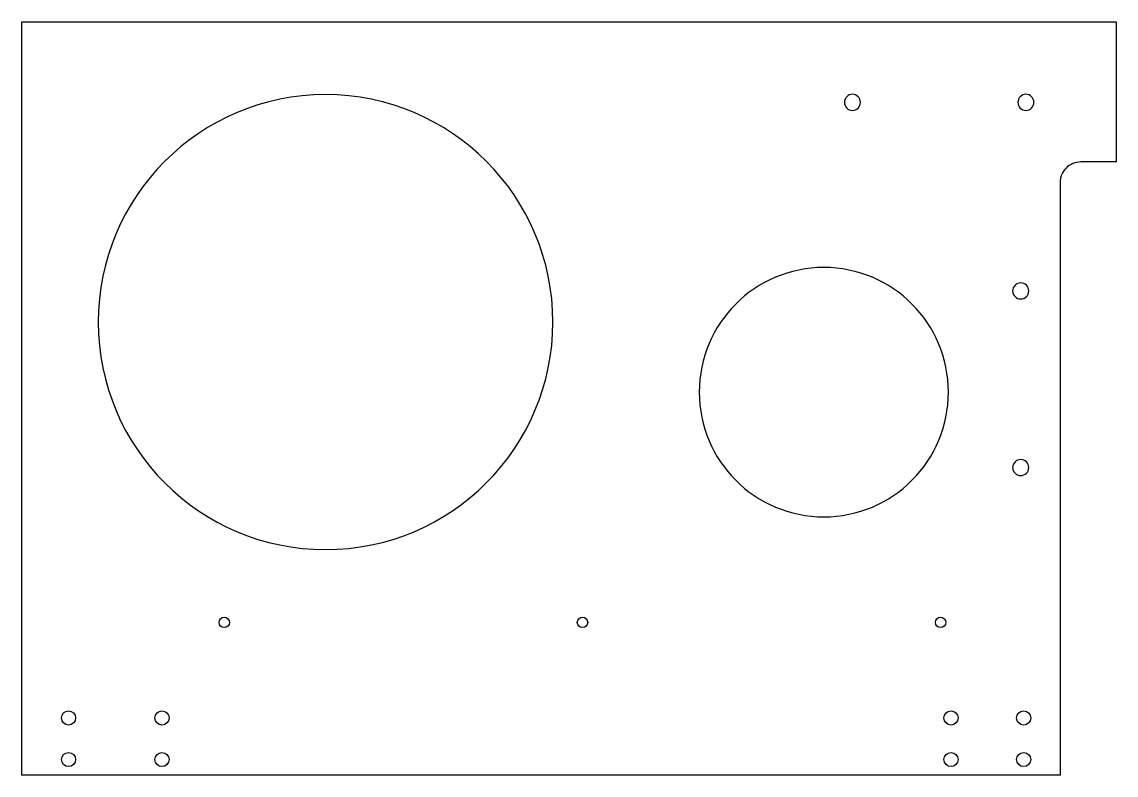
# Model space of a CAD drawing. Header units: inches. Extents: x -13.5 to -0.3, y -9.2 to -0.1.
import ezdxf

# ---------------------------------------------------------------- set-up
doc = ezdxf.new("R2010")
doc.units = ezdxf.units.IN
doc.layers.get('0').update_dxf_attribs({"linetype": 'CONTINUOUS'})

msp = doc.modelspace()

# ---------------------------------------------------------------- linework, layer by layer
msp.add_lwpolyline([(-1, -2.06), (-1, -9.188), (-13.5, -9.188), (-13.5, -0.125), (-0.325, -0.125), (-0.325, -1.81), (-0.75, -1.81, 0.414214)], format="xyb", close=True)
at = {"extrusion": (4.21548e-29, -2.10942e-15, -1)}
for centre, radius in [((9.844, -3.737), 2.737), ((3.844, -4.58), 1.5)]:
    msp.add_circle(centre, radius, dxfattribs=at)
at = {"extrusion": (8.32667e-16, -1.66533e-16, -1)}
for centre in [(3.5, -1.093), (1.411, -1.093), (1.474, -3.362), (1.474, -5.487)]:
    msp.add_circle(centre, 0.0967, dxfattribs=at)
for centre, radius in [((-11.063, -7.35), 0.0625), ((-6.75, -7.35), 0.0625), ((-2.438, -7.35), 0.0625), ((-12.938, -8.5), 0.0847), ((-11.813, -8.5), 0.0848), ((-2.313, -8.5), 0.0848), ((-1.438, -8.5), 0.0847), ((-12.938, -9), 0.0847), ((-11.813, -9), 0.0848), ((-2.313, -9), 0.0848), ((-1.438, -9), 0.0847)]:
    msp.add_circle(centre, radius)

doc.saveas('drawing.dxf')
